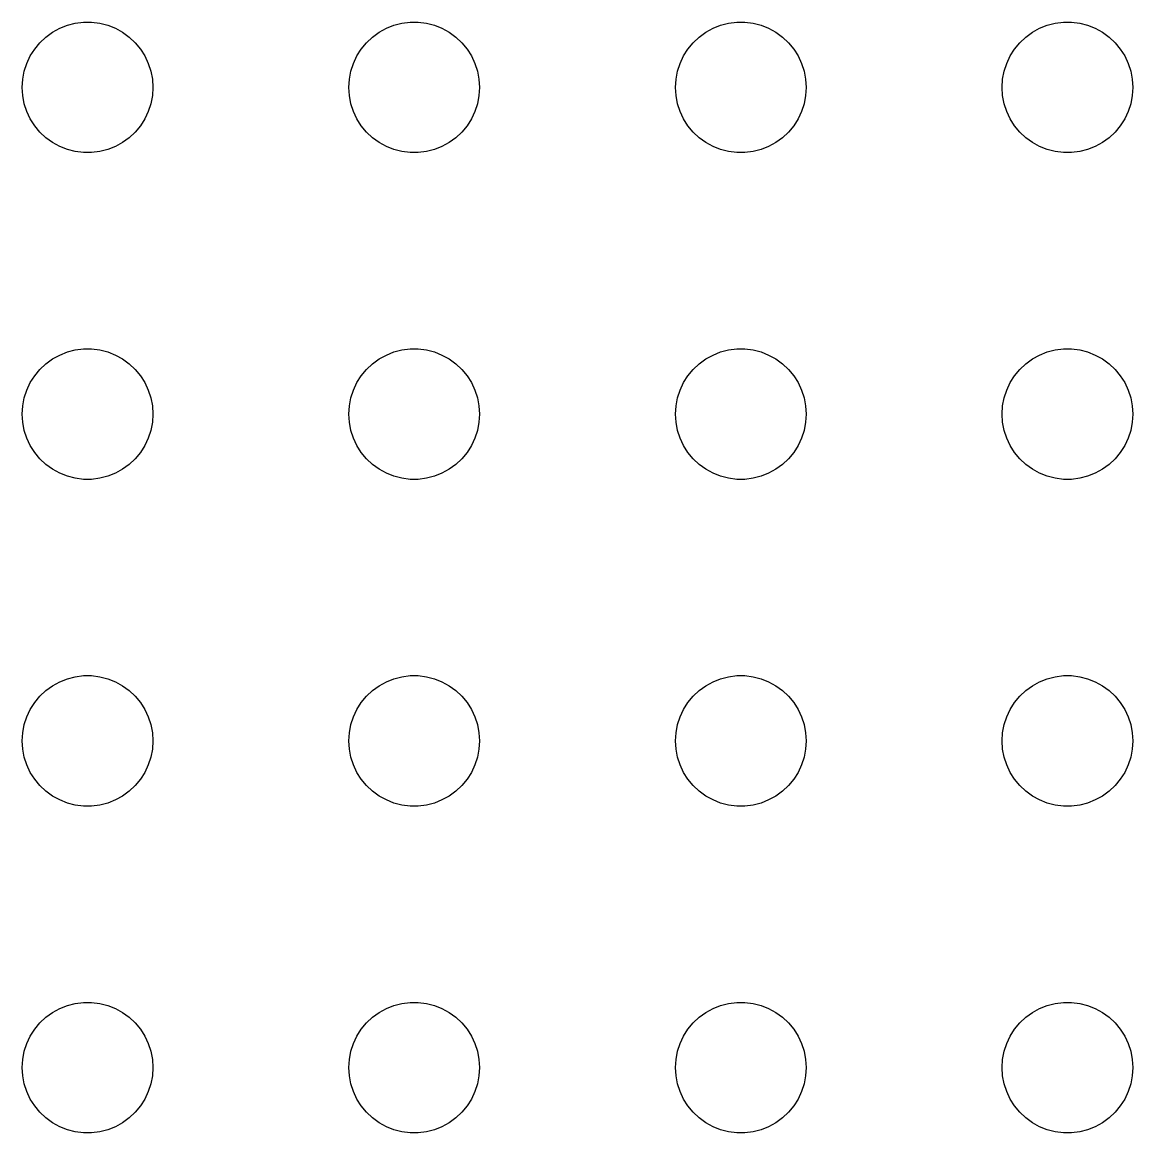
# Model space of a CAD drawing. Header units: metres. Extents: x -134 to 134, y 290 to 736.
# Drawn here: x -99 to -73.5, y 340.5 to 366 of the extents above; entities that cross this region are included whole.
import ezdxf

# ---------------------------------------------------------------- set-up
doc = ezdxf.new("R2010")
doc.units = ezdxf.units.M

msp = doc.modelspace()

# ---------------------------------------------------------------- linework, layer by layer
for p, q in [((-98.1387, 365.857), (-97.9635, 365.927)), ((-97.9635, 365.927), (-97.7811, 365.973)), ((-97.7811, 365.973), (-97.5942, 365.997)), ((-97.5942, 365.997), (-97.4058, 365.997)), ((-97.4058, 365.997), (-97.2189, 365.973)), ((-97.2189, 365.973), (-97.0365, 365.927)), ((-97.0365, 365.927), (-96.8613, 365.857)), ((-90.6387, 365.857), (-90.4635, 365.927)), ((-90.4635, 365.927), (-90.2811, 365.973)), ((-90.2811, 365.973), (-90.0942, 365.997)), ((-90.0942, 365.997), (-89.9058, 365.997)), ((-89.9058, 365.997), (-89.7189, 365.973)), ((-89.7189, 365.973), (-89.5365, 365.927)), ((-89.5365, 365.927), (-89.3613, 365.857)), ((-83.1387, 365.857), (-82.9635, 365.927)), ((-82.9635, 365.927), (-82.7811, 365.973)), ((-82.7811, 365.973), (-82.5942, 365.997)), ((-82.5942, 365.997), (-82.4058, 365.997)), ((-82.4058, 365.997), (-82.2189, 365.973)), ((-82.2189, 365.973), (-82.0365, 365.927)), ((-82.0365, 365.927), (-81.8613, 365.857)), ((-75.6387, 365.857), (-75.4635, 365.927)), ((-75.4635, 365.927), (-75.2811, 365.973)), ((-75.2811, 365.973), (-75.0942, 365.997)), ((-75.0942, 365.997), (-74.9058, 365.997)), ((-74.9058, 365.997), (-74.7189, 365.973)), ((-74.7189, 365.973), (-74.5365, 365.927)), ((-74.5365, 365.927), (-74.3613, 365.857)), ((-98.4561, 365.656), (-98.3037, 365.766)), ((-98.3037, 365.766), (-98.1387, 365.857)), ((-96.8613, 365.857), (-96.6963, 365.766)), ((-96.6963, 365.766), (-96.5439, 365.656)), ((-90.9561, 365.656), (-90.8037, 365.766)), ((-90.8037, 365.766), (-90.6387, 365.857)), ((-89.3613, 365.857), (-89.1963, 365.766)), ((-89.1963, 365.766), (-89.0439, 365.656)), ((-83.4561, 365.656), (-83.3037, 365.766)), ((-83.3037, 365.766), (-83.1387, 365.857)), ((-81.8613, 365.857), (-81.6963, 365.766)), ((-81.6963, 365.766), (-81.5439, 365.656)), ((-75.9561, 365.656), (-75.8037, 365.766)), ((-75.8037, 365.766), (-75.6387, 365.857)), ((-74.3613, 365.857), (-74.1963, 365.766)), ((-74.1963, 365.766), (-74.0439, 365.656)), ((-98.7135, 365.382), (-98.5934, 365.527)), ((-98.5934, 365.527), (-98.4561, 365.656)), ((-96.5439, 365.656), (-96.4065, 365.527)), ((-96.4065, 365.527), (-96.2865, 365.382)), ((-91.2135, 365.382), (-91.0934, 365.527)), ((-91.0934, 365.527), (-90.9561, 365.656)), ((-89.0439, 365.656), (-88.9065, 365.527)), ((-88.9065, 365.527), (-88.7865, 365.382)), ((-83.7135, 365.382), (-83.5934, 365.527)), ((-83.5934, 365.527), (-83.4561, 365.656)), ((-81.5439, 365.656), (-81.4065, 365.527)), ((-81.4065, 365.527), (-81.2865, 365.382)), ((-76.2135, 365.382), (-76.0934, 365.527)), ((-76.0934, 365.527), (-75.9561, 365.656)), ((-74.0439, 365.656), (-73.9065, 365.527)), ((-73.9065, 365.527), (-73.7865, 365.382)), ((-98.8947, 365.052), (-98.8145, 365.223)), ((-98.8145, 365.223), (-98.7135, 365.382)), ((-96.2865, 365.382), (-96.1855, 365.223)), ((-96.1855, 365.223), (-96.1053, 365.052)), ((-91.3947, 365.052), (-91.3145, 365.223)), ((-91.3145, 365.223), (-91.2135, 365.382)), ((-88.7865, 365.382), (-88.6855, 365.223)), ((-88.6855, 365.223), (-88.6053, 365.052)), ((-83.8947, 365.052), (-83.8145, 365.223)), ((-83.8145, 365.223), (-83.7135, 365.382)), ((-81.2865, 365.382), (-81.1855, 365.223)), ((-81.1855, 365.223), (-81.1053, 365.052)), ((-76.3947, 365.052), (-76.3145, 365.223)), ((-76.3145, 365.223), (-76.2135, 365.382)), ((-73.7865, 365.382), (-73.6855, 365.223)), ((-73.6855, 365.223), (-73.6053, 365.052)), ((-98.9529, 364.873), (-98.8947, 365.052)), ((-96.1053, 365.052), (-96.0471, 364.873)), ((-91.4529, 364.873), (-91.3947, 365.052)), ((-88.6053, 365.052), (-88.5471, 364.873)), ((-83.9529, 364.873), (-83.8947, 365.052)), ((-81.1053, 365.052), (-81.0471, 364.873)), ((-76.4529, 364.873), (-76.3947, 365.052)), ((-73.6053, 365.052), (-73.5471, 364.873)), ((-99, 364.5), (-98.9882, 364.688)), ((-98.9882, 364.688), (-98.9529, 364.873)), ((-96.0471, 364.873), (-96.0118, 364.688)), ((-96.0118, 364.688), (-96, 364.5)), ((-91.5, 364.5), (-91.4882, 364.688)), ((-91.4882, 364.688), (-91.4529, 364.873)), ((-88.5471, 364.873), (-88.5118, 364.688)), ((-88.5118, 364.688), (-88.5, 364.5)), ((-84, 364.5), (-83.9882, 364.688)), ((-83.9882, 364.688), (-83.9529, 364.873)), ((-81.0471, 364.873), (-81.0118, 364.688)), ((-81.0118, 364.688), (-81, 364.5)), ((-76.5, 364.5), (-76.4882, 364.688)), ((-76.4882, 364.688), (-76.4529, 364.873)), ((-73.5471, 364.873), (-73.5118, 364.688)), ((-73.5118, 364.688), (-73.5, 364.5)), ((-98.9882, 364.312), (-99, 364.5)), ((-96, 364.5), (-96.0118, 364.312)), ((-91.4882, 364.312), (-91.5, 364.5)), ((-88.5, 364.5), (-88.5118, 364.312)), ((-83.9882, 364.312), (-84, 364.5)), ((-81, 364.5), (-81.0118, 364.312)), ((-76.4882, 364.312), (-76.5, 364.5)), ((-73.5, 364.5), (-73.5118, 364.312)), ((-98.9529, 364.127), (-98.9882, 364.312)), ((-96.0118, 364.312), (-96.0471, 364.127)), ((-91.4529, 364.127), (-91.4882, 364.312)), ((-88.5118, 364.312), (-88.5471, 364.127)), ((-83.9529, 364.127), (-83.9882, 364.312)), ((-81.0118, 364.312), (-81.0471, 364.127)), ((-76.4529, 364.127), (-76.4882, 364.312)), ((-73.5118, 364.312), (-73.5471, 364.127)), ((-98.8947, 363.948), (-98.9529, 364.127)), ((-98.8145, 363.777), (-98.8947, 363.948)), ((-96.1053, 363.948), (-96.1855, 363.777)), ((-96.0471, 364.127), (-96.1053, 363.948)), ((-91.3947, 363.948), (-91.4529, 364.127)), ((-91.3145, 363.777), (-91.3947, 363.948)), ((-88.6053, 363.948), (-88.6855, 363.777)), ((-88.5471, 364.127), (-88.6053, 363.948)), ((-83.8947, 363.948), (-83.9529, 364.127)), ((-83.8145, 363.777), (-83.8947, 363.948)), ((-81.1053, 363.948), (-81.1855, 363.777)), ((-81.0471, 364.127), (-81.1053, 363.948)), ((-76.3947, 363.948), (-76.4529, 364.127)), ((-76.3145, 363.777), (-76.3947, 363.948)), ((-73.6053, 363.948), (-73.6855, 363.777)), ((-73.5471, 364.127), (-73.6053, 363.948)), ((-98.7135, 363.618), (-98.8145, 363.777)), ((-96.1855, 363.777), (-96.2865, 363.618)), ((-91.2135, 363.618), (-91.3145, 363.777)), ((-88.6855, 363.777), (-88.7865, 363.618)), ((-83.7135, 363.618), (-83.8145, 363.777)), ((-81.1855, 363.777), (-81.2865, 363.618)), ((-76.2135, 363.618), (-76.3145, 363.777)), ((-73.6855, 363.777), (-73.7865, 363.618)), ((-98.5934, 363.473), (-98.7135, 363.618)), ((-98.4561, 363.344), (-98.5934, 363.473)), ((-96.4065, 363.473), (-96.5439, 363.344)), ((-96.2865, 363.618), (-96.4065, 363.473)), ((-91.0934, 363.473), (-91.2135, 363.618)), ((-90.9561, 363.344), (-91.0934, 363.473)), ((-88.9065, 363.473), (-89.0439, 363.344)), ((-88.7865, 363.618), (-88.9065, 363.473)), ((-83.5934, 363.473), (-83.7135, 363.618)), ((-83.4561, 363.344), (-83.5934, 363.473)), ((-81.4065, 363.473), (-81.5439, 363.344)), ((-81.2865, 363.618), (-81.4065, 363.473)), ((-76.0934, 363.473), (-76.2135, 363.618)), ((-75.9561, 363.344), (-76.0934, 363.473)), ((-73.9065, 363.473), (-74.0439, 363.344)), ((-73.7865, 363.618), (-73.9065, 363.473)), ((-98.3037, 363.234), (-98.4561, 363.344)), ((-98.1387, 363.143), (-98.3037, 363.234)), ((-97.9635, 363.073), (-98.1387, 363.143)), ((-96.8613, 363.143), (-97.0365, 363.073)), ((-96.6963, 363.234), (-96.8613, 363.143)), ((-96.5439, 363.344), (-96.6963, 363.234)), ((-90.8037, 363.234), (-90.9561, 363.344)), ((-90.6387, 363.143), (-90.8037, 363.234)), ((-90.4635, 363.073), (-90.6387, 363.143)), ((-89.3613, 363.143), (-89.5365, 363.073)), ((-89.1963, 363.234), (-89.3613, 363.143)), ((-89.0439, 363.344), (-89.1963, 363.234)), ((-83.3037, 363.234), (-83.4561, 363.344)), ((-83.1387, 363.143), (-83.3037, 363.234)), ((-82.9635, 363.073), (-83.1387, 363.143)), ((-81.8613, 363.143), (-82.0365, 363.073)), ((-81.6963, 363.234), (-81.8613, 363.143)), ((-81.5439, 363.344), (-81.6963, 363.234)), ((-75.8037, 363.234), (-75.9561, 363.344)), ((-75.6387, 363.143), (-75.8037, 363.234)), ((-75.4635, 363.073), (-75.6387, 363.143)), ((-74.3613, 363.143), (-74.5365, 363.073)), ((-74.1963, 363.234), (-74.3613, 363.143)), ((-74.0439, 363.344), (-74.1963, 363.234)), ((-97.7811, 363.027), (-97.9635, 363.073)), ((-97.5942, 363.003), (-97.7811, 363.027)), ((-97.4058, 363.003), (-97.5942, 363.003)), ((-97.2189, 363.027), (-97.4058, 363.003)), ((-97.0365, 363.073), (-97.2189, 363.027)), ((-90.2811, 363.027), (-90.4635, 363.073)), ((-90.0942, 363.003), (-90.2811, 363.027)), ((-89.9058, 363.003), (-90.0942, 363.003)), ((-89.7189, 363.027), (-89.9058, 363.003)), ((-89.5365, 363.073), (-89.7189, 363.027)), ((-82.7811, 363.027), (-82.9635, 363.073)), ((-82.5942, 363.003), (-82.7811, 363.027)), ((-82.4058, 363.003), (-82.5942, 363.003)), ((-82.2189, 363.027), (-82.4058, 363.003)), ((-82.0365, 363.073), (-82.2189, 363.027)), ((-75.2811, 363.027), (-75.4635, 363.073)), ((-75.0942, 363.003), (-75.2811, 363.027)), ((-74.9058, 363.003), (-75.0942, 363.003)), ((-74.7189, 363.027), (-74.9058, 363.003)), ((-74.5365, 363.073), (-74.7189, 363.027)), ((-98.3037, 358.266), (-98.1387, 358.357)), ((-98.1387, 358.357), (-97.9635, 358.427)), ((-97.9635, 358.427), (-97.7811, 358.473)), ((-97.7811, 358.473), (-97.5942, 358.497)), ((-97.5942, 358.497), (-97.4058, 358.497)), ((-97.4058, 358.497), (-97.2189, 358.473)), ((-97.2189, 358.473), (-97.0365, 358.427)), ((-97.0365, 358.427), (-96.8613, 358.357)), ((-96.8613, 358.357), (-96.6963, 358.266)), ((-90.8037, 358.266), (-90.6387, 358.357)), ((-90.6387, 358.357), (-90.4635, 358.427)), ((-90.4635, 358.427), (-90.2811, 358.473)), ((-90.2811, 358.473), (-90.0942, 358.497)), ((-90.0942, 358.497), (-89.9058, 358.497)), ((-89.9058, 358.497), (-89.7189, 358.473)), ((-89.7189, 358.473), (-89.5365, 358.427)), ((-89.5365, 358.427), (-89.3613, 358.357)), ((-89.3613, 358.357), (-89.1963, 358.266)), ((-83.3037, 358.266), (-83.1387, 358.357)), ((-83.1387, 358.357), (-82.9635, 358.427)), ((-82.9635, 358.427), (-82.7811, 358.473)), ((-82.7811, 358.473), (-82.5942, 358.497)), ((-82.5942, 358.497), (-82.4058, 358.497)), ((-82.4058, 358.497), (-82.2189, 358.473)), ((-82.2189, 358.473), (-82.0365, 358.427)), ((-82.0365, 358.427), (-81.8613, 358.357)), ((-81.8613, 358.357), (-81.6963, 358.266)), ((-75.8037, 358.266), (-75.6387, 358.357)), ((-75.6387, 358.357), (-75.4635, 358.427)), ((-75.4635, 358.427), (-75.2811, 358.473)), ((-75.2811, 358.473), (-75.0942, 358.497)), ((-75.0942, 358.497), (-74.9058, 358.497)), ((-74.9058, 358.497), (-74.7189, 358.473)), ((-74.7189, 358.473), (-74.5365, 358.427)), ((-74.5365, 358.427), (-74.3613, 358.357)), ((-74.3613, 358.357), (-74.1963, 358.266)), ((-98.7135, 357.882), (-98.5934, 358.027)), ((-98.5934, 358.027), (-98.4561, 358.156)), ((-98.4561, 358.156), (-98.3037, 358.266)), ((-96.6963, 358.266), (-96.5439, 358.156)), ((-96.5439, 358.156), (-96.4065, 358.027)), ((-96.4065, 358.027), (-96.2865, 357.882)), ((-91.2135, 357.882), (-91.0934, 358.027)), ((-91.0934, 358.027), (-90.9561, 358.156)), ((-90.9561, 358.156), (-90.8037, 358.266)), ((-89.1963, 358.266), (-89.0439, 358.156)), ((-89.0439, 358.156), (-88.9065, 358.027)), ((-88.9065, 358.027), (-88.7865, 357.882)), ((-83.7135, 357.882), (-83.5934, 358.027)), ((-83.5934, 358.027), (-83.4561, 358.156)), ((-83.4561, 358.156), (-83.3037, 358.266)), ((-81.6963, 358.266), (-81.5439, 358.156)), ((-81.5439, 358.156), (-81.4065, 358.027)), ((-81.4065, 358.027), (-81.2865, 357.882)), ((-76.2135, 357.882), (-76.0934, 358.027)), ((-76.0934, 358.027), (-75.9561, 358.156)), ((-75.9561, 358.156), (-75.8037, 358.266)), ((-74.1963, 358.266), (-74.0439, 358.156)), ((-74.0439, 358.156), (-73.9065, 358.027)), ((-73.9065, 358.027), (-73.7865, 357.882)), ((-98.8145, 357.723), (-98.7135, 357.882)), ((-96.2865, 357.882), (-96.1855, 357.723)), ((-91.3145, 357.723), (-91.2135, 357.882)), ((-88.7865, 357.882), (-88.6855, 357.723)), ((-83.8145, 357.723), (-83.7135, 357.882)), ((-81.2865, 357.882), (-81.1855, 357.723)), ((-76.3145, 357.723), (-76.2135, 357.882)), ((-73.7865, 357.882), (-73.6855, 357.723)), ((-98.9529, 357.373), (-98.8947, 357.552)), ((-98.8947, 357.552), (-98.8145, 357.723)), ((-96.1855, 357.723), (-96.1053, 357.552)), ((-96.1053, 357.552), (-96.0471, 357.373)), ((-91.4529, 357.373), (-91.3947, 357.552)), ((-91.3947, 357.552), (-91.3145, 357.723)), ((-88.6855, 357.723), (-88.6053, 357.552)), ((-88.6053, 357.552), (-88.5471, 357.373)), ((-83.9529, 357.373), (-83.8947, 357.552)), ((-83.8947, 357.552), (-83.8145, 357.723)), ((-81.1855, 357.723), (-81.1053, 357.552)), ((-81.1053, 357.552), (-81.0471, 357.373)), ((-76.4529, 357.373), (-76.3947, 357.552)), ((-76.3947, 357.552), (-76.3145, 357.723)), ((-73.6855, 357.723), (-73.6053, 357.552)), ((-73.6053, 357.552), (-73.5471, 357.373)), ((-98.9882, 357.188), (-98.9529, 357.373)), ((-96.0471, 357.373), (-96.0118, 357.188)), ((-91.4882, 357.188), (-91.4529, 357.373)), ((-88.5471, 357.373), (-88.5118, 357.188)), ((-83.9882, 357.188), (-83.9529, 357.373)), ((-81.0471, 357.373), (-81.0118, 357.188)), ((-76.4882, 357.188), (-76.4529, 357.373)), ((-73.5471, 357.373), (-73.5118, 357.188)), ((-99, 357), (-98.9882, 357.188)), ((-98.9882, 356.812), (-99, 357)), ((-96.0118, 357.188), (-96, 357)), ((-96, 357), (-96.0118, 356.812)), ((-91.5, 357), (-91.4882, 357.188)), ((-91.4882, 356.812), (-91.5, 357)), ((-88.5118, 357.188), (-88.5, 357)), ((-88.5, 357), (-88.5118, 356.812)), ((-84, 357), (-83.9882, 357.188)), ((-83.9882, 356.812), (-84, 357)), ((-81.0118, 357.188), (-81, 357)), ((-81, 357), (-81.0118, 356.812)), ((-76.5, 357), (-76.4882, 357.188)), ((-76.4882, 356.812), (-76.5, 357)), ((-73.5118, 357.188), (-73.5, 357)), ((-73.5, 357), (-73.5118, 356.812)), ((-98.9529, 356.627), (-98.9882, 356.812)), ((-96.0118, 356.812), (-96.0471, 356.627)), ((-91.4529, 356.627), (-91.4882, 356.812)), ((-88.5118, 356.812), (-88.5471, 356.627)), ((-83.9529, 356.627), (-83.9882, 356.812)), ((-81.0118, 356.812), (-81.0471, 356.627)), ((-76.4529, 356.627), (-76.4882, 356.812)), ((-73.5118, 356.812), (-73.5471, 356.627)), ((-98.8947, 356.448), (-98.9529, 356.627)), ((-96.0471, 356.627), (-96.1053, 356.448)), ((-91.3947, 356.448), (-91.4529, 356.627)), ((-88.5471, 356.627), (-88.6053, 356.448)), ((-83.8947, 356.448), (-83.9529, 356.627)), ((-81.0471, 356.627), (-81.1053, 356.448)), ((-76.3947, 356.448), (-76.4529, 356.627)), ((-73.5471, 356.627), (-73.6053, 356.448)), ((-98.8145, 356.277), (-98.8947, 356.448)), ((-98.7135, 356.118), (-98.8145, 356.277)), ((-96.1855, 356.277), (-96.2865, 356.118)), ((-96.1053, 356.448), (-96.1855, 356.277)), ((-91.3145, 356.277), (-91.3947, 356.448)), ((-91.2135, 356.118), (-91.3145, 356.277)), ((-88.6855, 356.277), (-88.7865, 356.118)), ((-88.6053, 356.448), (-88.6855, 356.277)), ((-83.8145, 356.277), (-83.8947, 356.448)), ((-83.7135, 356.118), (-83.8145, 356.277)), ((-81.1855, 356.277), (-81.2865, 356.118)), ((-81.1053, 356.448), (-81.1855, 356.277)), ((-76.3145, 356.277), (-76.3947, 356.448)), ((-76.2135, 356.118), (-76.3145, 356.277)), ((-73.6855, 356.277), (-73.7865, 356.118)), ((-73.6053, 356.448), (-73.6855, 356.277)), ((-98.5934, 355.973), (-98.7135, 356.118)), ((-96.2865, 356.118), (-96.4065, 355.973)), ((-91.0934, 355.973), (-91.2135, 356.118)), ((-88.7865, 356.118), (-88.9065, 355.973)), ((-83.5934, 355.973), (-83.7135, 356.118)), ((-81.2865, 356.118), (-81.4065, 355.973)), ((-76.0934, 355.973), (-76.2135, 356.118)), ((-73.7865, 356.118), (-73.9065, 355.973)), ((-98.4561, 355.844), (-98.5934, 355.973)), ((-98.3037, 355.734), (-98.4561, 355.844)), ((-98.1387, 355.643), (-98.3037, 355.734)), ((-96.6963, 355.734), (-96.8613, 355.643)), ((-96.5439, 355.844), (-96.6963, 355.734)), ((-96.4065, 355.973), (-96.5439, 355.844)), ((-90.9561, 355.844), (-91.0934, 355.973)), ((-90.8037, 355.734), (-90.9561, 355.844)), ((-90.6387, 355.643), (-90.8037, 355.734)), ((-89.1963, 355.734), (-89.3613, 355.643)), ((-89.0439, 355.844), (-89.1963, 355.734)), ((-88.9065, 355.973), (-89.0439, 355.844)), ((-83.4561, 355.844), (-83.5934, 355.973)), ((-83.3037, 355.734), (-83.4561, 355.844)), ((-83.1387, 355.643), (-83.3037, 355.734)), ((-81.6963, 355.734), (-81.8613, 355.643)), ((-81.5439, 355.844), (-81.6963, 355.734)), ((-81.4065, 355.973), (-81.5439, 355.844)), ((-75.9561, 355.844), (-76.0934, 355.973)), ((-75.8037, 355.734), (-75.9561, 355.844)), ((-75.6387, 355.643), (-75.8037, 355.734)), ((-74.1963, 355.734), (-74.3613, 355.643)), ((-74.0439, 355.844), (-74.1963, 355.734)), ((-73.9065, 355.973), (-74.0439, 355.844)), ((-97.9635, 355.573), (-98.1387, 355.643)), ((-97.7811, 355.527), (-97.9635, 355.573)), ((-97.5942, 355.503), (-97.7811, 355.527)), ((-97.4058, 355.503), (-97.5942, 355.503)), ((-97.2189, 355.527), (-97.4058, 355.503)), ((-97.0365, 355.573), (-97.2189, 355.527)), ((-96.8613, 355.643), (-97.0365, 355.573)), ((-90.4635, 355.573), (-90.6387, 355.643)), ((-90.2811, 355.527), (-90.4635, 355.573)), ((-90.0942, 355.503), (-90.2811, 355.527)), ((-89.9058, 355.503), (-90.0942, 355.503)), ((-89.7189, 355.527), (-89.9058, 355.503)), ((-89.5365, 355.573), (-89.7189, 355.527)), ((-89.3613, 355.643), (-89.5365, 355.573)), ((-82.9635, 355.573), (-83.1387, 355.643)), ((-82.7811, 355.527), (-82.9635, 355.573)), ((-82.5942, 355.503), (-82.7811, 355.527)), ((-82.4058, 355.503), (-82.5942, 355.503)), ((-82.2189, 355.527), (-82.4058, 355.503)), ((-82.0365, 355.573), (-82.2189, 355.527)), ((-81.8613, 355.643), (-82.0365, 355.573)), ((-75.4635, 355.573), (-75.6387, 355.643)), ((-75.2811, 355.527), (-75.4635, 355.573)), ((-75.0942, 355.503), (-75.2811, 355.527)), ((-74.9058, 355.503), (-75.0942, 355.503)), ((-74.7189, 355.527), (-74.9058, 355.503)), ((-74.5365, 355.573), (-74.7189, 355.527)), ((-74.3613, 355.643), (-74.5365, 355.573)), ((-98.1387, 350.857), (-97.9635, 350.927)), ((-97.9635, 350.927), (-97.7811, 350.973)), ((-97.7811, 350.973), (-97.5942, 350.997)), ((-97.5942, 350.997), (-97.4058, 350.997)), ((-97.4058, 350.997), (-97.2189, 350.973)), ((-97.2189, 350.973), (-97.0365, 350.927)), ((-97.0365, 350.927), (-96.8613, 350.857)), ((-90.6387, 350.857), (-90.4635, 350.927)), ((-90.4635, 350.927), (-90.2811, 350.973)), ((-90.2811, 350.973), (-90.0942, 350.997)), ((-90.0942, 350.997), (-89.9058, 350.997)), ((-89.9058, 350.997), (-89.7189, 350.973)), ((-89.7189, 350.973), (-89.5365, 350.927)), ((-89.5365, 350.927), (-89.3613, 350.857)), ((-83.1387, 350.857), (-82.9635, 350.927)), ((-82.9635, 350.927), (-82.7811, 350.973)), ((-82.7811, 350.973), (-82.5942, 350.997)), ((-82.5942, 350.997), (-82.4058, 350.997)), ((-82.4058, 350.997), (-82.2189, 350.973)), ((-82.2189, 350.973), (-82.0365, 350.927)), ((-82.0365, 350.927), (-81.8613, 350.857)), ((-75.6387, 350.857), (-75.4635, 350.927)), ((-75.4635, 350.927), (-75.2811, 350.973)), ((-75.2811, 350.973), (-75.0942, 350.997)), ((-75.0942, 350.997), (-74.9058, 350.997)), ((-74.9058, 350.997), (-74.7189, 350.973)), ((-74.7189, 350.973), (-74.5365, 350.927)), ((-74.5365, 350.927), (-74.3613, 350.857)), ((-98.5934, 350.527), (-98.4561, 350.656)), ((-98.4561, 350.656), (-98.3037, 350.766)), ((-98.3037, 350.766), (-98.1387, 350.857)), ((-96.8613, 350.857), (-96.6963, 350.766)), ((-96.6963, 350.766), (-96.5439, 350.656)), ((-96.5439, 350.656), (-96.4065, 350.527)), ((-91.0934, 350.527), (-90.9561, 350.656)), ((-90.9561, 350.656), (-90.8037, 350.766)), ((-90.8037, 350.766), (-90.6387, 350.857)), ((-89.3613, 350.857), (-89.1963, 350.766)), ((-89.1963, 350.766), (-89.0439, 350.656)), ((-89.0439, 350.656), (-88.9065, 350.527)), ((-83.5934, 350.527), (-83.4561, 350.656)), ((-83.4561, 350.656), (-83.3037, 350.766)), ((-83.3037, 350.766), (-83.1387, 350.857)), ((-81.8613, 350.857), (-81.6963, 350.766)), ((-81.6963, 350.766), (-81.5439, 350.656)), ((-81.5439, 350.656), (-81.4065, 350.527)), ((-76.0934, 350.527), (-75.9561, 350.656)), ((-75.9561, 350.656), (-75.8037, 350.766)), ((-75.8037, 350.766), (-75.6387, 350.857)), ((-74.3613, 350.857), (-74.1963, 350.766)), ((-74.1963, 350.766), (-74.0439, 350.656)), ((-74.0439, 350.656), (-73.9065, 350.527)), ((-98.8145, 350.223), (-98.7135, 350.382)), ((-98.7135, 350.382), (-98.5934, 350.527)), ((-96.4065, 350.527), (-96.2865, 350.382)), ((-96.2865, 350.382), (-96.1855, 350.223)), ((-91.3145, 350.223), (-91.2135, 350.382)), ((-91.2135, 350.382), (-91.0934, 350.527)), ((-88.9065, 350.527), (-88.7865, 350.382)), ((-88.7865, 350.382), (-88.6855, 350.223)), ((-83.8145, 350.223), (-83.7135, 350.382)), ((-83.7135, 350.382), (-83.5934, 350.527)), ((-81.4065, 350.527), (-81.2865, 350.382)), ((-81.2865, 350.382), (-81.1855, 350.223)), ((-76.3145, 350.223), (-76.2135, 350.382)), ((-76.2135, 350.382), (-76.0934, 350.527)), ((-73.9065, 350.527), (-73.7865, 350.382)), ((-73.7865, 350.382), (-73.6855, 350.223)), ((-98.8947, 350.052), (-98.8145, 350.223)), ((-96.1855, 350.223), (-96.1053, 350.052)), ((-91.3947, 350.052), (-91.3145, 350.223)), ((-88.6855, 350.223), (-88.6053, 350.052)), ((-83.8947, 350.052), (-83.8145, 350.223)), ((-81.1855, 350.223), (-81.1053, 350.052)), ((-76.3947, 350.052), (-76.3145, 350.223)), ((-73.6855, 350.223), (-73.6053, 350.052)), ((-98.9882, 349.688), (-98.9529, 349.873)), ((-98.9529, 349.873), (-98.8947, 350.052)), ((-96.1053, 350.052), (-96.0471, 349.873)), ((-96.0471, 349.873), (-96.0118, 349.688)), ((-91.4882, 349.688), (-91.4529, 349.873)), ((-91.4529, 349.873), (-91.3947, 350.052)), ((-88.6053, 350.052), (-88.5471, 349.873)), ((-88.5471, 349.873), (-88.5118, 349.688)), ((-83.9882, 349.688), (-83.9529, 349.873)), ((-83.9529, 349.873), (-83.8947, 350.052)), ((-81.1053, 350.052), (-81.0471, 349.873)), ((-81.0471, 349.873), (-81.0118, 349.688)), ((-76.4882, 349.688), (-76.4529, 349.873)), ((-76.4529, 349.873), (-76.3947, 350.052)), ((-73.6053, 350.052), (-73.5471, 349.873)), ((-73.5471, 349.873), (-73.5118, 349.688)), ((-99, 349.5), (-98.9882, 349.688)), ((-96.0118, 349.688), (-96, 349.5)), ((-91.5, 349.5), (-91.4882, 349.688)), ((-88.5118, 349.688), (-88.5, 349.5)), ((-84, 349.5), (-83.9882, 349.688)), ((-81.0118, 349.688), (-81, 349.5)), ((-76.5, 349.5), (-76.4882, 349.688)), ((-73.5118, 349.688), (-73.5, 349.5)), ((-98.9882, 349.312), (-99, 349.5)), ((-96, 349.5), (-96.0118, 349.312)), ((-91.4882, 349.312), (-91.5, 349.5)), ((-88.5, 349.5), (-88.5118, 349.312)), ((-83.9882, 349.312), (-84, 349.5)), ((-81, 349.5), (-81.0118, 349.312)), ((-76.4882, 349.312), (-76.5, 349.5)), ((-73.5, 349.5), (-73.5118, 349.312)), ((-98.9529, 349.127), (-98.9882, 349.312)), ((-98.8947, 348.948), (-98.9529, 349.127)), ((-96.0471, 349.127), (-96.1053, 348.948)), ((-96.0118, 349.312), (-96.0471, 349.127)), ((-91.4529, 349.127), (-91.4882, 349.312)), ((-91.3947, 348.948), (-91.4529, 349.127)), ((-88.5471, 349.127), (-88.6053, 348.948)), ((-88.5118, 349.312), (-88.5471, 349.127)), ((-83.9529, 349.127), (-83.9882, 349.312)), ((-83.8947, 348.948), (-83.9529, 349.127)), ((-81.0471, 349.127), (-81.1053, 348.948)), ((-81.0118, 349.312), (-81.0471, 349.127)), ((-76.4529, 349.127), (-76.4882, 349.312)), ((-76.3947, 348.948), (-76.4529, 349.127)), ((-73.5471, 349.127), (-73.6053, 348.948)), ((-73.5118, 349.312), (-73.5471, 349.127)), ((-98.8145, 348.777), (-98.8947, 348.948)), ((-96.1053, 348.948), (-96.1855, 348.777)), ((-91.3145, 348.777), (-91.3947, 348.948)), ((-88.6053, 348.948), (-88.6855, 348.777)), ((-83.8145, 348.777), (-83.8947, 348.948)), ((-81.1053, 348.948), (-81.1855, 348.777)), ((-76.3145, 348.777), (-76.3947, 348.948)), ((-73.6053, 348.948), (-73.6855, 348.777)), ((-98.7135, 348.618), (-98.8145, 348.777)), ((-98.5934, 348.473), (-98.7135, 348.618)), ((-96.2865, 348.618), (-96.4065, 348.473)), ((-96.1855, 348.777), (-96.2865, 348.618)), ((-91.2135, 348.618), (-91.3145, 348.777)), ((-91.0934, 348.473), (-91.2135, 348.618)), ((-88.7865, 348.618), (-88.9065, 348.473)), ((-88.6855, 348.777), (-88.7865, 348.618)), ((-83.7135, 348.618), (-83.8145, 348.777)), ((-83.5934, 348.473), (-83.7135, 348.618)), ((-81.2865, 348.618), (-81.4065, 348.473)), ((-81.1855, 348.777), (-81.2865, 348.618)), ((-76.2135, 348.618), (-76.3145, 348.777)), ((-76.0934, 348.473), (-76.2135, 348.618)), ((-73.7865, 348.618), (-73.9065, 348.473)), ((-73.6855, 348.777), (-73.7865, 348.618)), ((-98.4561, 348.344), (-98.5934, 348.473)), ((-98.3037, 348.234), (-98.4561, 348.344)), ((-96.5439, 348.344), (-96.6963, 348.234)), ((-96.4065, 348.473), (-96.5439, 348.344)), ((-90.9561, 348.344), (-91.0934, 348.473)), ((-90.8037, 348.234), (-90.9561, 348.344)), ((-89.0439, 348.344), (-89.1963, 348.234)), ((-88.9065, 348.473), (-89.0439, 348.344)), ((-83.4561, 348.344), (-83.5934, 348.473)), ((-83.3037, 348.234), (-83.4561, 348.344)), ((-81.5439, 348.344), (-81.6963, 348.234)), ((-81.4065, 348.473), (-81.5439, 348.344)), ((-75.9561, 348.344), (-76.0934, 348.473)), ((-75.8037, 348.234), (-75.9561, 348.344)), ((-74.0439, 348.344), (-74.1963, 348.234)), ((-73.9065, 348.473), (-74.0439, 348.344)), ((-98.1387, 348.143), (-98.3037, 348.234)), ((-97.9635, 348.073), (-98.1387, 348.143)), ((-96.8613, 348.143), (-97.0365, 348.073)), ((-96.6963, 348.234), (-96.8613, 348.143)), ((-90.6387, 348.143), (-90.8037, 348.234)), ((-90.4635, 348.073), (-90.6387, 348.143)), ((-89.3613, 348.143), (-89.5365, 348.073)), ((-89.1963, 348.234), (-89.3613, 348.143)), ((-83.1387, 348.143), (-83.3037, 348.234)), ((-82.9635, 348.073), (-83.1387, 348.143)), ((-81.8613, 348.143), (-82.0365, 348.073)), ((-81.6963, 348.234), (-81.8613, 348.143)), ((-75.6387, 348.143), (-75.8037, 348.234)), ((-75.4635, 348.073), (-75.6387, 348.143)), ((-74.3613, 348.143), (-74.5365, 348.073)), ((-74.1963, 348.234), (-74.3613, 348.143)), ((-97.7811, 348.027), (-97.9635, 348.073)), ((-97.5942, 348.003), (-97.7811, 348.027)), ((-97.4058, 348.003), (-97.5942, 348.003)), ((-97.2189, 348.027), (-97.4058, 348.003)), ((-97.0365, 348.073), (-97.2189, 348.027)), ((-90.2811, 348.027), (-90.4635, 348.073)), ((-90.0942, 348.003), (-90.2811, 348.027)), ((-89.9058, 348.003), (-90.0942, 348.003)), ((-89.7189, 348.027), (-89.9058, 348.003)), ((-89.5365, 348.073), (-89.7189, 348.027)), ((-82.7811, 348.027), (-82.9635, 348.073)), ((-82.5942, 348.003), (-82.7811, 348.027)), ((-82.4058, 348.003), (-82.5942, 348.003)), ((-82.2189, 348.027), (-82.4058, 348.003)), ((-82.0365, 348.073), (-82.2189, 348.027)), ((-75.2811, 348.027), (-75.4635, 348.073)), ((-75.0942, 348.003), (-75.2811, 348.027)), ((-74.9058, 348.003), (-75.0942, 348.003)), ((-74.7189, 348.027), (-74.9058, 348.003)), ((-74.5365, 348.073), (-74.7189, 348.027)), ((-97.7811, 343.473), (-97.5942, 343.497)), ((-97.5942, 343.497), (-97.4058, 343.497)), ((-97.4058, 343.497), (-97.2189, 343.473)), ((-90.2811, 343.473), (-90.0942, 343.497)), ((-90.0942, 343.497), (-89.9058, 343.497)), ((-89.9058, 343.497), (-89.7189, 343.473)), ((-82.7811, 343.473), (-82.5942, 343.497)), ((-82.5942, 343.497), (-82.4058, 343.497)), ((-82.4058, 343.497), (-82.2189, 343.473)), ((-75.2811, 343.473), (-75.0942, 343.497)), ((-75.0942, 343.497), (-74.9058, 343.497)), ((-74.9058, 343.497), (-74.7189, 343.473)), ((-98.4561, 343.156), (-98.3037, 343.266)), ((-98.3037, 343.266), (-98.1387, 343.357)), ((-98.1387, 343.357), (-97.9635, 343.427)), ((-97.9635, 343.427), (-97.7811, 343.473)), ((-97.2189, 343.473), (-97.0365, 343.427)), ((-97.0365, 343.427), (-96.8613, 343.357)), ((-96.8613, 343.357), (-96.6963, 343.266)), ((-96.6963, 343.266), (-96.5439, 343.156)), ((-90.9561, 343.156), (-90.8037, 343.266)), ((-90.8037, 343.266), (-90.6387, 343.357)), ((-90.6387, 343.357), (-90.4635, 343.427)), ((-90.4635, 343.427), (-90.2811, 343.473)), ((-89.7189, 343.473), (-89.5365, 343.427)), ((-89.5365, 343.427), (-89.3613, 343.357)), ((-89.3613, 343.357), (-89.1963, 343.266)), ((-89.1963, 343.266), (-89.0439, 343.156)), ((-83.4561, 343.156), (-83.3037, 343.266)), ((-83.3037, 343.266), (-83.1387, 343.357)), ((-83.1387, 343.357), (-82.9635, 343.427)), ((-82.9635, 343.427), (-82.7811, 343.473)), ((-82.2189, 343.473), (-82.0365, 343.427)), ((-82.0365, 343.427), (-81.8613, 343.357)), ((-81.8613, 343.357), (-81.6963, 343.266)), ((-81.6963, 343.266), (-81.5439, 343.156)), ((-75.9561, 343.156), (-75.8037, 343.266)), ((-75.8037, 343.266), (-75.6387, 343.357)), ((-75.6387, 343.357), (-75.4635, 343.427)), ((-75.4635, 343.427), (-75.2811, 343.473)), ((-74.7189, 343.473), (-74.5365, 343.427)), ((-74.5365, 343.427), (-74.3613, 343.357)), ((-74.3613, 343.357), (-74.1963, 343.266)), ((-74.1963, 343.266), (-74.0439, 343.156)), ((-98.7135, 342.882), (-98.5934, 343.027)), ((-98.5934, 343.027), (-98.4561, 343.156)), ((-96.5439, 343.156), (-96.4065, 343.027)), ((-96.4065, 343.027), (-96.2865, 342.882)), ((-91.2135, 342.882), (-91.0934, 343.027)), ((-91.0934, 343.027), (-90.9561, 343.156)), ((-89.0439, 343.156), (-88.9065, 343.027)), ((-88.9065, 343.027), (-88.7865, 342.882)), ((-83.7135, 342.882), (-83.5934, 343.027)), ((-83.5934, 343.027), (-83.4561, 343.156)), ((-81.5439, 343.156), (-81.4065, 343.027)), ((-81.4065, 343.027), (-81.2865, 342.882)), ((-76.2135, 342.882), (-76.0934, 343.027)), ((-76.0934, 343.027), (-75.9561, 343.156)), ((-74.0439, 343.156), (-73.9065, 343.027)), ((-73.9065, 343.027), (-73.7865, 342.882)), ((-98.8947, 342.552), (-98.8145, 342.723)), ((-98.8145, 342.723), (-98.7135, 342.882)), ((-96.2865, 342.882), (-96.1855, 342.723)), ((-96.1855, 342.723), (-96.1053, 342.552)), ((-91.3947, 342.552), (-91.3145, 342.723)), ((-91.3145, 342.723), (-91.2135, 342.882)), ((-88.7865, 342.882), (-88.6855, 342.723)), ((-88.6855, 342.723), (-88.6053, 342.552)), ((-83.8947, 342.552), (-83.8145, 342.723)), ((-83.8145, 342.723), (-83.7135, 342.882)), ((-81.2865, 342.882), (-81.1855, 342.723)), ((-81.1855, 342.723), (-81.1053, 342.552)), ((-76.3947, 342.552), (-76.3145, 342.723)), ((-76.3145, 342.723), (-76.2135, 342.882)), ((-73.7865, 342.882), (-73.6855, 342.723)), ((-73.6855, 342.723), (-73.6053, 342.552)), ((-98.9529, 342.373), (-98.8947, 342.552)), ((-96.1053, 342.552), (-96.0471, 342.373)), ((-91.4529, 342.373), (-91.3947, 342.552)), ((-88.6053, 342.552), (-88.5471, 342.373)), ((-83.9529, 342.373), (-83.8947, 342.552)), ((-81.1053, 342.552), (-81.0471, 342.373)), ((-76.4529, 342.373), (-76.3947, 342.552)), ((-73.6053, 342.552), (-73.5471, 342.373)), ((-98.9882, 342.188), (-98.9529, 342.373)), ((-96.0471, 342.373), (-96.0118, 342.188)), ((-91.4882, 342.188), (-91.4529, 342.373)), ((-88.5471, 342.373), (-88.5118, 342.188)), ((-83.9882, 342.188), (-83.9529, 342.373)), ((-81.0471, 342.373), (-81.0118, 342.188)), ((-76.4882, 342.188), (-76.4529, 342.373)), ((-73.5471, 342.373), (-73.5118, 342.188)), ((-99, 342), (-98.9882, 342.188)), ((-98.9882, 341.812), (-99, 342)), ((-96.0118, 342.188), (-96, 342)), ((-96, 342), (-96.0118, 341.812)), ((-91.5, 342), (-91.4882, 342.188)), ((-91.4882, 341.812), (-91.5, 342)), ((-88.5118, 342.188), (-88.5, 342)), ((-88.5, 342), (-88.5118, 341.812)), ((-84, 342), (-83.9882, 342.188)), ((-83.9882, 341.812), (-84, 342)), ((-81.0118, 342.188), (-81, 342)), ((-81, 342), (-81.0118, 341.812)), ((-76.5, 342), (-76.4882, 342.188)), ((-76.4882, 341.812), (-76.5, 342)), ((-73.5118, 342.188), (-73.5, 342)), ((-73.5, 342), (-73.5118, 341.812)), ((-98.9529, 341.627), (-98.9882, 341.812)), ((-96.0118, 341.812), (-96.0471, 341.627)), ((-91.4529, 341.627), (-91.4882, 341.812)), ((-88.5118, 341.812), (-88.5471, 341.627)), ((-83.9529, 341.627), (-83.9882, 341.812)), ((-81.0118, 341.812), (-81.0471, 341.627)), ((-76.4529, 341.627), (-76.4882, 341.812)), ((-73.5118, 341.812), (-73.5471, 341.627)), ((-98.8947, 341.448), (-98.9529, 341.627)), ((-98.8145, 341.277), (-98.8947, 341.448)), ((-96.1053, 341.448), (-96.1855, 341.277)), ((-96.0471, 341.627), (-96.1053, 341.448)), ((-91.3947, 341.448), (-91.4529, 341.627)), ((-91.3145, 341.277), (-91.3947, 341.448)), ((-88.6053, 341.448), (-88.6855, 341.277)), ((-88.5471, 341.627), (-88.6053, 341.448)), ((-83.8947, 341.448), (-83.9529, 341.627)), ((-83.8145, 341.277), (-83.8947, 341.448)), ((-81.1053, 341.448), (-81.1855, 341.277)), ((-81.0471, 341.627), (-81.1053, 341.448)), ((-76.3947, 341.448), (-76.4529, 341.627)), ((-76.3145, 341.277), (-76.3947, 341.448)), ((-73.6053, 341.448), (-73.6855, 341.277)), ((-73.5471, 341.627), (-73.6053, 341.448)), ((-98.7135, 341.118), (-98.8145, 341.277)), ((-96.1855, 341.277), (-96.2865, 341.118)), ((-91.2135, 341.118), (-91.3145, 341.277)), ((-88.6855, 341.277), (-88.7865, 341.118)), ((-83.7135, 341.118), (-83.8145, 341.277)), ((-81.1855, 341.277), (-81.2865, 341.118)), ((-76.2135, 341.118), (-76.3145, 341.277)), ((-73.6855, 341.277), (-73.7865, 341.118)), ((-98.5934, 340.973), (-98.7135, 341.118)), ((-98.4561, 340.844), (-98.5934, 340.973)), ((-96.4065, 340.973), (-96.5439, 340.844)), ((-96.2865, 341.118), (-96.4065, 340.973)), ((-91.0934, 340.973), (-91.2135, 341.118)), ((-90.9561, 340.844), (-91.0934, 340.973)), ((-88.9065, 340.973), (-89.0439, 340.844)), ((-88.7865, 341.118), (-88.9065, 340.973)), ((-83.5934, 340.973), (-83.7135, 341.118)), ((-83.4561, 340.844), (-83.5934, 340.973)), ((-81.4065, 340.973), (-81.5439, 340.844)), ((-81.2865, 341.118), (-81.4065, 340.973)), ((-76.0934, 340.973), (-76.2135, 341.118)), ((-75.9561, 340.844), (-76.0934, 340.973)), ((-73.9065, 340.973), (-74.0439, 340.844)), ((-73.7865, 341.118), (-73.9065, 340.973)), ((-98.3037, 340.734), (-98.4561, 340.844)), ((-98.1387, 340.643), (-98.3037, 340.734)), ((-96.6963, 340.734), (-96.8613, 340.643)), ((-96.5439, 340.844), (-96.6963, 340.734)), ((-90.8037, 340.734), (-90.9561, 340.844)), ((-90.6387, 340.643), (-90.8037, 340.734)), ((-89.1963, 340.734), (-89.3613, 340.643)), ((-89.0439, 340.844), (-89.1963, 340.734)), ((-83.3037, 340.734), (-83.4561, 340.844)), ((-83.1387, 340.643), (-83.3037, 340.734)), ((-81.6963, 340.734), (-81.8613, 340.643)), ((-81.5439, 340.844), (-81.6963, 340.734)), ((-75.8037, 340.734), (-75.9561, 340.844)), ((-75.6387, 340.643), (-75.8037, 340.734)), ((-74.1963, 340.734), (-74.3613, 340.643)), ((-74.0439, 340.844), (-74.1963, 340.734)), ((-97.9635, 340.573), (-98.1387, 340.643)), ((-97.7811, 340.527), (-97.9635, 340.573)), ((-97.5942, 340.503), (-97.7811, 340.527)), ((-97.4058, 340.503), (-97.5942, 340.503)), ((-97.2189, 340.527), (-97.4058, 340.503)), ((-97.0365, 340.573), (-97.2189, 340.527)), ((-96.8613, 340.643), (-97.0365, 340.573)), ((-90.4635, 340.573), (-90.6387, 340.643)), ((-90.2811, 340.527), (-90.4635, 340.573)), ((-90.0942, 340.503), (-90.2811, 340.527)), ((-89.9058, 340.503), (-90.0942, 340.503)), ((-89.7189, 340.527), (-89.9058, 340.503)), ((-89.5365, 340.573), (-89.7189, 340.527)), ((-89.3613, 340.643), (-89.5365, 340.573)), ((-82.9635, 340.573), (-83.1387, 340.643)), ((-82.7811, 340.527), (-82.9635, 340.573)), ((-82.5942, 340.503), (-82.7811, 340.527)), ((-82.4058, 340.503), (-82.5942, 340.503)), ((-82.2189, 340.527), (-82.4058, 340.503)), ((-82.0365, 340.573), (-82.2189, 340.527)), ((-81.8613, 340.643), (-82.0365, 340.573)), ((-75.4635, 340.573), (-75.6387, 340.643)), ((-75.2811, 340.527), (-75.4635, 340.573)), ((-75.0942, 340.503), (-75.2811, 340.527)), ((-74.9058, 340.503), (-75.0942, 340.503)), ((-74.7189, 340.527), (-74.9058, 340.503)), ((-74.5365, 340.573), (-74.7189, 340.527)), ((-74.3613, 340.643), (-74.5365, 340.573))]:
    msp.add_line(p, q)

doc.saveas('drawing.dxf')
